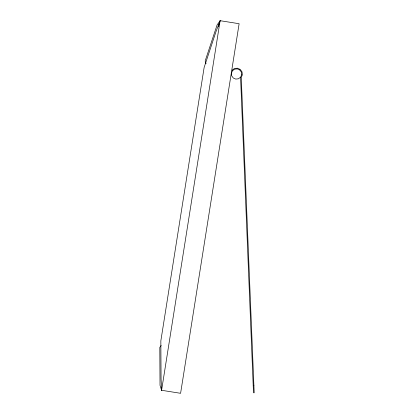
<?xml version="1.0" encoding="UTF-8"?>
<svg xmlns="http://www.w3.org/2000/svg" width="414" height="414" viewBox="0 0 414 414"><rect width="100%" height="100%" fill="white"/><g stroke="black" fill="none" stroke-linecap="round" stroke-linejoin="round"><path stroke-width="0.62" d="M206.048 63.725L205.168 60.951L217.086 24.954L220.124 20.7L239.126 23.712L180.597 393.3L161.6 390.288L161.667 387.706M161.6 390.288L220.124 20.7L216.051 31.49L204.133 67.487L160.844 340.851L161.056 378.769L161.6 390.288L160.021 385.305L159.809 347.387L161.16 345.493M218.292 26.9L220.124 20.7M232.523 70.737L232.114 70.168L234.438 68.507L237.465 68.191L240.244 69.428L242.03 71.886L242.35 74.913L241.248 77.413L254.191 392.814L253.492 392.782L240.565 77.247L241.641 74.784M240.55 77.232L238.386 78.805L235.721 79.084L233.273 77.992L231.7 75.829L231.421 73.164L232.508 70.716L234.691 69.164L237.357 68.884L239.799 69.971M253.233 385.46L253.937 385.491M239.784 69.95L241.378 72.139L241.657 74.799"/></g></svg>
